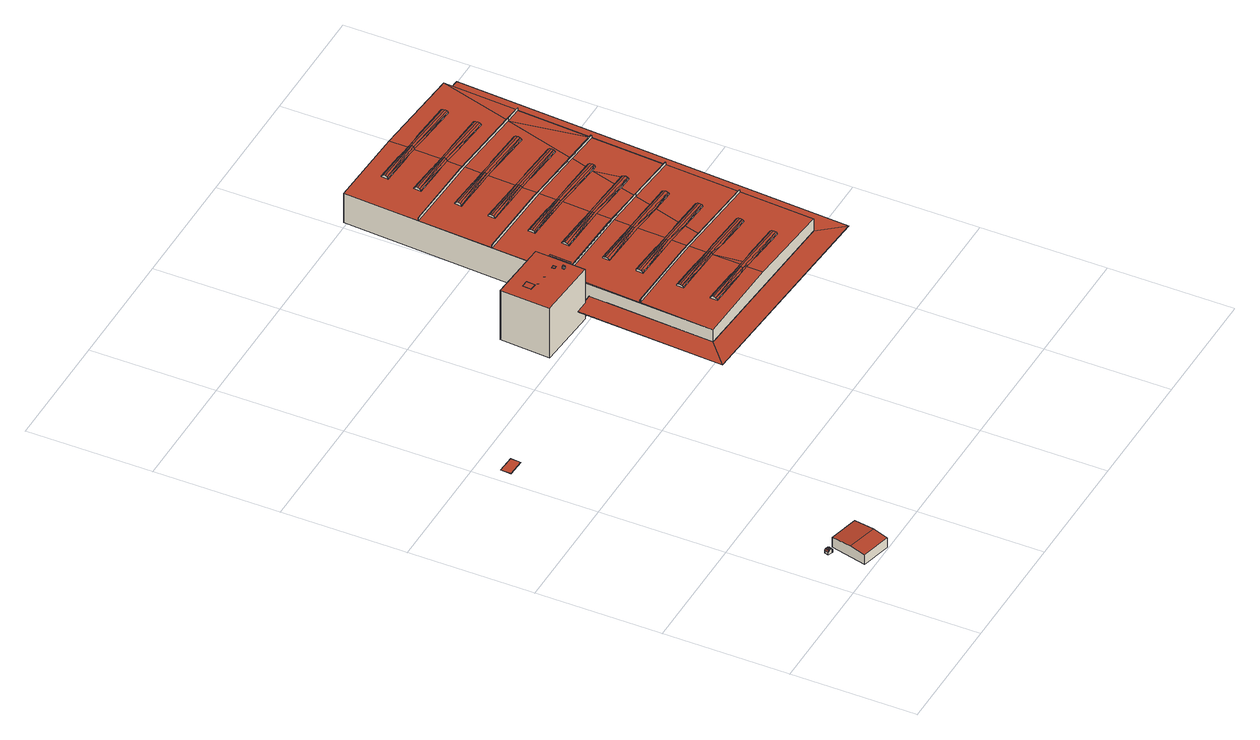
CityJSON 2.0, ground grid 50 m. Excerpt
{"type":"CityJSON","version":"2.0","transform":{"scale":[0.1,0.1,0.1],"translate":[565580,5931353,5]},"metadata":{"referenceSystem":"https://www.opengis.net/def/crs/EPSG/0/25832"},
"CityObjects":{
"building1":{"type":"Building","attributes":{"Grundfläche 2D":"3.707378","Grundhöhe NN":"5.186"},"geometry":[{"type":"Solid","lod":"3","boundaries":[[[[0,1,2,3]],[[4,0,3,5]],[[6,4,5,7]],[[8,6,7,9]],[[10,8,9,11]],[[12,10,11,13]],[[14,9,7,5,3,2,15,16]],[[11,9,14,17]],[[13,11,17,18]],[[12,13,18,19]],[[20,21,22,23,1,0,4,6,8,10,12,19,24]],[[2,1,23,15]],[[15,23,22,21,20,24,19,18,17,14,16]]]],"semantics":{"surfaces":[{"type":"RoofSurface"},{"type":"WallSurface"},{"type":"GroundSurface"}],"values":[[0,0,0,0,0,0,1,1,1,1,1,1,2]]}}]},
"building2":{"type":"Building","attributes":{"Grundfläche 2D":"183.341653","Grundhöhe NN":"5.194"},"geometry":[{"type":"Solid","lod":"3","boundaries":[[[[25,26,27,28]],[[29,26,25,30]],[[28,27,31,32]],[[30,25,28,32,33]],[[29,30,33,34]],[[31,27,26,29,34]],[[32,31,34,33]]]],"semantics":{"surfaces":[{"type":"RoofSurface"},{"type":"WallSurface"},{"type":"GroundSurface"}],"values":[[0,0,1,1,1,1,2]]}}]},
"building3":{"type":"Building","attributes":{"Grundfläche 2D":"28.752799","Grundhöhe NN":"9.897"},"geometry":[{"type":"Solid","lod":"3","boundaries":[[[[35,36,37,38]],[[39,40,38,37]],[[40,41,35,38]],[[41,42,36,35]],[[42,39,37,36]],[[42,41,40,39]]]],"semantics":{"surfaces":[{"type":"RoofSurface"},{"type":"WallSurface"},{"type":"GroundSurface"}],"values":[[0,1,1,1,1,2]]}}]},
"building4":{"type":"Building","attributes":{"Grundfläche 2D":"547.870748","Grundhöhe NN":"7.466"},"children":["building4-1","building4-2","building4-3","building4-4","building4-5","building4-6","building4-7","building4-8"],"geometry":[{"type":"Solid","lod":"3","boundaries":[[[[43,44,45,46,47,48]],[[49,50,51,52,53,54,55,56,57]],[[58,59,60,61]],[[59,58,62,63]],[[60,59,63,64]],[[46,45,65,66]],[[62,58,61,55,54,53,52,51,50,67,68,69,43,48,47,46,66,70]],[[44,43,69,71]],[[45,44,71,65]],[[72,56,55,61,60,64]],[[73,49,57,56,72,74]],[[50,49,73,67]],[[64,63,62,70,66,65,71,69,68,67,73,74,72]]]],"semantics":{"surfaces":[{"type":"RoofSurface"},{"type":"WallSurface"},{"type":"GroundSurface"}],"values":[[0,0,0,1,1,1,1,1,1,1,1,1,2]]}}]},
"building4-1":{"type":"BuildingInstallation","parents":["building4"],"geometry":[{"type":"MultiSurface","lod":"3","boundaries":[[[75,76,77,78]],[[78,77,79,80]],[[75,78,80,81]],[[76,75,81,82]],[[77,76,82,79]]],"semantics":{"surfaces":[{"type":"RoofSurface"},{"type":"WallSurface"}],"values":[0,1,1,1,1]}}]},
"building4-2":{"type":"BuildingInstallation","parents":["building4"],"geometry":[{"type":"MultiSurface","lod":"3","boundaries":[[[83,84,85,86]],[[86,85,87,88]],[[83,86,88,89]],[[84,83,89,90]],[[85,84,90,87]]],"semantics":{"surfaces":[{"type":"RoofSurface"},{"type":"WallSurface"}],"values":[0,1,1,1,1]}}]},
"building4-3":{"type":"BuildingInstallation","parents":["building4"],"geometry":[{"type":"MultiSurface","lod":"3","boundaries":[[[91,92,93,94,95,96,97,98,99,100,101,102,103,104,105,106,107,108,109,110,111,112,113,114,115]]],"semantics":{"surfaces":[{"type":"RoofSurface"}],"values":[0]}}]},
"building4-4":{"type":"BuildingInstallation","parents":["building4"],"geometry":[{"type":"MultiSurface","lod":"3","boundaries":[[[116,117,118,119]],[[119,118,120,121]],[[116,119,121,122]],[[117,116,122,123]],[[118,117,123,120]]],"semantics":{"surfaces":[{"type":"RoofSurface"},{"type":"WallSurface"}],"values":[0,1,1,1,1]}}]},
"building4-5":{"type":"BuildingInstallation","parents":["building4"],"geometry":[{"type":"MultiSurface","lod":"3","boundaries":[[[124,125,126,127,128,129,130,131,132,133,134,135,136,137,138,139,140,141,142,143,144,145,146,147,148]]],"semantics":{"surfaces":[{"type":"RoofSurface"}],"values":[0]}}]},
"building4-6":{"type":"BuildingInstallation","parents":["building4"],"geometry":[{"type":"MultiSurface","lod":"3","boundaries":[[[149,150,151,152,153,154,155,156,157,158,159,160,161,162,163,164,165,166,167,168,169,170,171,172,173]]],"semantics":{"surfaces":[{"type":"RoofSurface"}],"values":[0]}}]},
"building4-7":{"type":"BuildingInstallation","parents":["building4"],"geometry":[{"type":"MultiSurface","lod":"3","boundaries":[[[174,175,176,177,178,179,180,181,182]],[[55,56,177,176]],[[56,57,49,179,178,177]],[[49,50,180,179]],[[51,181,180,50]],[[182,181,51,183]],[[174,182,183,184]],[[184,54,175,174]],[[54,55,176,175]]],"semantics":{"surfaces":[{"type":"RoofSurface"},{"type":"WallSurface"}],"values":[0,1,1,1,1,1,1,1,1]}}]},
"building4-8":{"type":"BuildingInstallation","parents":["building4"],"geometry":[{"type":"MultiSurface","lod":"3","boundaries":[[[185,186,187,188]],[[53,188,187,52]],[[53,189,185,188]],[[186,185,189,190]],[[190,52,187,186]]],"semantics":{"surfaces":[{"type":"RoofSurface"},{"type":"WallSurface"}],"values":[0,1,1,1,1]}}]},
"building5":{"type":"Building","attributes":{"Grundfläche 2D":"10.839843","Grundhöhe NN":"7.513"},"children":["building5-1"],"geometry":[{"type":"Solid","lod":"3","boundaries":[[[[58,191,192,59]],[[193,63,59,192]],[[63,62,58,59]],[[62,70,191,58]],[[70,193,192,191]],[[70,62,63,193]]]],"semantics":{"surfaces":[{"type":"RoofSurface"},{"type":"WallSurface"},{"type":"GroundSurface"}],"values":[[0,1,1,1,1,2]]}}]},
"building5-1":{"type":"BuildingInstallation","parents":["building5"],"geometry":[{"type":"MultiSurface","lod":"3","boundaries":[[[194,195,196,197]],[[195,198,199,196]],[[200,199,198,201,202,203]],[[195,194,204,205]],[[198,195,205,206]],[[201,198,206,207]],[[202,201,207,208]],[[203,202,208,209]],[[200,203,209,210]],[[199,200,210,211]],[[196,199,211,212]],[[197,196,212,213]],[[194,197,213,204]],[[205,204,213,212]],[[206,205,212,211]],[[207,206,209,208]],[[206,210,209]],[[206,211,210]]],"semantics":{"surfaces":[{"type":"RoofSurface"},{"type":"WallSurface"},{"type":"OuterCeilingSurface"}],"values":[0,0,0,1,1,1,1,1,1,1,1,1,1,2,2,2,2,2]}}]},
"building6":{"type":"Building","attributes":{"Grundfläche 2D":"10567.298159","Grundhöhe NN":"7.338"},"geometry":[{"type":"Solid","lod":"3","boundaries":[[[[214,215,216,217]],[[215,218,219,220,216]],[[221,222,219,218]],[[223,224,225]],[[226,224,223]],[[227,228,226]],[[226,228,224]],[[229,230,227]],[[227,230,228]],[[231,232,233]],[[232,234,228,230]],[[234,235,224,228]],[[236,237,235]],[[237,224,235]],[[238,239,240]],[[241,242,238]],[[238,242,239]],[[243,244,241]],[[244,242,241]],[[245,246,243]],[[246,247,243]],[[243,247,244]],[[248,249,250]],[[249,251,244,247]],[[251,252,242,244]],[[253,254,252]],[[254,242,252]],[[255,256,257]],[[258,256,255]],[[259,260,258]],[[258,260,256]],[[261,262,259]],[[262,260,259]],[[263,264,265]],[[264,262,265]],[[264,266,260,262]],[[266,267,256,260]],[[267,268,269]],[[269,256,267]],[[270,271,272,273]],[[271,274,275,276,277,272]],[[278,279,280,281]],[[282,283,281]],[[284,285,282]],[[282,285,283]],[[286,287,284,288]],[[284,289,285]],[[290,289,291]],[[290,292,285,289]],[[292,293,283,285]],[[294,295,293,296]],[[297,298,299,300,301,302,303,304,305,306,307,308,309,295,294,310,311,312,313,314,315,316,317]],[[318,319,320,321,322,323,324,325,326,327,328,329,330,331,332,333,334,335,336,337]],[[338,339,340,341,342]],[[343,344,345,346,347,348]],[[349,350,351,352,353]],[[354,355,356,357,358,359]],[[360,361,362,363,364]],[[365,366,367]],[[368,369,316,315,370,371,372,352,351,373,374,359,358,375,376,363,362,377,378,379,380,381,382,383,384,385,386,387,388,389,390,391,365,367,392,393,394,395,396,397,398,399,400,401]],[[402,403,404,405,406]],[[407,338,342,408,409,348,410,411,403,402,412,371,324,413]],[[371,412,372]],[[324,323,414]],[[324,414,413]],[[348,347,410]],[[381,380,415,416,417,368,401,418,419,420,421,422,423,424,425,426,427,366,365,428,429,430,431,432,433]],[[434,345,344,435,436,437,438,340,339,439,440,441,442,443,406,405,444,445,446]],[[447,314,313,287,286,448,449,450,451,279,278,308,307,452,453,454,455,456,457,297,317,458,459,460,322,321,461,462,463,464,465,334,333,466,467,468,469,470,471,326,325,472,473,474]],[[459,458,475,441,440]],[[416,476,417]],[[360,477,478,479,480,481,482,356,355,483,484,485,486,349,353,487,488,489,417,476,490,361]],[[491,417,489]],[[486,225,224,237,350,349]],[[355,354,233,230,229,483]],[[232,230,233]],[[360,364,250,247,246,477]],[[249,247,250]],[[356,482,239,242,254,357]],[[492,493,494,495]],[[493,496,497,494]],[[498,499,500]],[[501,502,498]],[[498,502,499]],[[503,504,501]],[[504,502,501]],[[505,506,503]],[[503,507,504]],[[508,389,388,509]],[[508,510,504,507]],[[510,511,502,504]],[[385,384,511,512]],[[506,507,503]],[[507,506,428,365]],[[365,391,507]],[[508,507,391,390,389]],[[502,511,384,383]],[[383,382,502]],[[502,382,381]],[[502,381,433,499]],[[513,514,515]],[[516,514,513]],[[517,518,516]],[[518,514,516]],[[519,520,517]],[[517,520,518]],[[521,320,319,522]],[[521,523,518,520]],[[523,524,514,518]],[[336,335,524,525]],[[514,524,335,334,465,464,515]],[[520,519,461,321]],[[521,520,321,320]],[[526,527,528]],[[529,527,526]],[[530,531,529]],[[529,531,527]],[[532,533,530]],[[530,533,531]],[[534,535,536]],[[535,537,531,533]],[[537,538,527,531]],[[539,540,538]],[[540,527,538]],[[434,528,527,540,346,345]],[[405,404,536,533,532,444]],[[535,533,536]],[[438,257,256,269,341,340]],[[344,343,265,262,261,435]],[[541,542,543,544,545,546]],[[543,547,548,544]],[[547,549,550,548]],[[457,456,551,552]],[[553,554,552]],[[555,556,553]],[[553,556,554]],[[453,452,555,557]],[[558,556,555]],[[559,558,560]],[[559,561,556,558]],[[561,562,554,556]],[[301,300,562,563]],[[552,554,298,297,457]],[[298,554,562,300,299]],[[306,558,555,452,307]],[[560,558,306,305]],[[564,565,566]],[[567,565,564]],[[568,569,567]],[[567,569,565]],[[570,571,568]],[[568,571,569]],[[572,332,331,573]],[[572,574,569,571]],[[574,575,565,569]],[[328,327,575,576]],[[565,326,471,566]],[[565,575,327,326]],[[332,572,571,570,466,333]],[[577,578,579]],[[580,581,577]],[[582,583,580]],[[583,581,580]],[[423,422,582,584]],[[582,585,583]],[[586,398,397,587]],[[586,588,583,585]],[[588,589,581,583]],[[394,393,589,590]],[[577,581,578]],[[367,581,589,393,392]],[[427,426,578,581,367,366]],[[585,582,422,421]],[[418,401,400,585,421,420,419]],[[586,585,400,399,398]],[[281,283,308,278]],[[308,283,293,295,309]],[[289,284,287,313]],[[291,289,313,312]],[[459,440,214,217]],[[221,218,215,214,440,439,339,338,407]],[[407,413,222,221]],[[413,414,323,322,460,459,217,216,220,219,222]],[[226,223,225,485,484,229,227]],[[483,229,484]],[[233,354,359]],[[359,374,231,233]],[[234,232,231,374,373,236,235]],[[373,351,237,236]],[[350,237,351]],[[225,486,485]],[[241,238,240,480,479,245,243]],[[477,246,245,479,478]],[[250,364,363]],[[363,376,248,250]],[[251,249,248,376,375,253,252]],[[375,358,254,253]],[[358,357,254]],[[480,240,239,482,481]],[[476,416,492,495]],[[496,493,492,416,415,380,379,378]],[[378,377,497,496]],[[494,497,377,362,361,490,476,495]],[[501,498,500,431,430,505,503]],[[428,506,505,430,429]],[[509,388,387]],[[510,508,509,387,386,512,511]],[[385,512,386]],[[500,499,433,432,431]],[[516,513,515,463,462,519,517]],[[461,519,462]],[[522,319,318]],[[523,521,522,318,337,525,524]],[[336,525,337]],[[515,464,463]],[[529,526,528,446,445,532,530]],[[444,532,445]],[[411,534,536,404,403]],[[537,535,534,411,410,539,538]],[[410,347,346,540,539]],[[528,434,446]],[[258,255,257,437,436,261,259]],[[435,261,436]],[[409,263,265,343,348]],[[266,264,263,409,408,268,267]],[[408,342,341,269,268]],[[257,438,437]],[[541,546,442,488]],[[353,352,547,543,542,541,488,487]],[[352,372,549,547]],[[372,412,550,549]],[[412,402,548,550]],[[443,442,546,545,544,548,402,406]],[[474,473,270,273]],[[271,270,473,472,325,324,274]],[[324,371,275,274]],[[371,370,276,275]],[[370,315,314,447,474,273,272,277,276]],[[553,552,551,455,454,557,555]],[[453,557,454]],[[560,305,304]],[[304,303,302,563,562,561,559,560]],[[301,563,302]],[[551,456,455]],[[567,564,566,469,468,570,568]],[[570,468,467,466]],[[573,331,330]],[[574,572,573,330,329,576,575]],[[328,576,329]],[[471,470,469,566]],[[580,577,579,425,424,584,582]],[[423,584,424]],[[587,397,396]],[[588,586,587,396,395,590,589]],[[394,590,395]],[[426,425,579,578]],[[282,281,280,450,449,288,284]],[[288,449,448,286]],[[291,312,311]],[[292,290,291,311,310,296,293]],[[294,296,310]],[[279,451,450,280]],[[458,317,316,591,592]],[[475,458,592,593]],[[441,475,593,594]],[[489,488,442,441,594,595]],[[491,489,595,596]],[[417,491,596,597]],[[369,368,417,597,598]],[[316,369,598,591]],[[592,591,598,597,596,595,594,593]]]],"semantics":{"surfaces":[{"type":"RoofSurface"},{"type":"WallSurface"},{"type":"GroundSurface"}],"values":[[0,0,0,0,0,0,0,0,0,0,0,0,0,0,0,0,0,0,0,0,0,0,0,0,0,0,0,0,0,0,0,0,0,0,0,0,0,0,0,0,0,0,0,0,0,0,0,0,0,0,0,0,0,0,0,0,0,0,0,0,0,0,0,0,0,0,0,0,0,0,0,0,0,0,0,0,0,0,0,0,0,0,0,0,0,0,0,0,0,0,0,0,0,0,0,0,0,0,0,0,0,0,0,0,0,0,0,0,0,0,0,0,0,0,0,0,0,0,0,0,0,0,0,0,0,0,0,0,0,0,0,0,0,0,0,0,0,0,0,0,0,0,0,0,0,0,0,0,0,0,0,0,0,0,0,0,0,0,0,0,0,0,0,0,0,0,0,0,0,0,0,0,0,0,0,0,0,0,0,1,1,1,1,1,1,1,1,1,1,1,1,1,1,1,1,1,1,1,1,1,1,1,1,1,1,1,1,1,1,1,1,1,1,1,1,1,1,1,1,1,1,1,1,1,1,1,1,1,1,1,1,1,1,1,1,1,1,1,1,1,1,1,1,1,1,1,1,1,1,1,1,1,1,1,1,1,1,1,1,1,1,1,1,1,1,1,1,1,1,1,2]]}}]}
},
"vertices":[
[158,188,18],[155,189,15],[150,172,15],[153,171,18],[162,187,19],[156,170,19],[166,185,20],[161,169,20],[170,184,19],[165,167,19],[173,183,18],[168,166,18],[176,182,15],[170,165,15],[165,167,2],[150,172,2],[161,169,2],[168,166,2],[170,165,2],[176,182,2],[166,185,2],[162,187,2],[158,188,2],[155,189,2],[173,183,2],
[296,67,52],[177,97,52],[162,35,44],[281,6,44],[197,181,44],[316,152,44],[162,35,2],[281,6,2],[316,152,2],[197,181,2],
[74,1381,51],[4,1385,51],[2,1343,51],[72,1340,51],[2,1343,49],[72,1340,49],[74,1381,49],[4,1385,49],
[920,1705,250],[673,1720,250],[661,1520,250],[908,1505,250],[908,1509,250],[920,1704,250],[959,1668,214],[918,1670,214],[918,1664,214],[915,1613,214],[914,1599,214],[913,1593,214],[913,1586,214],[953,1584,214],[955,1602,214],[910,1539,74],[947,1537,74],[949,1584,74],[913,1586,74],[910,1539,25],[947,1537,25],[949,1584,25],[661,1520,25],[908,1505,25],[918,1670,25],[920,1704,25],[920,1705,25],[908,1509,25],[673,1720,25],[953,1584,25],[959,1668,25],[955,1602,25],
[754,1658,252],[728,1660,252],[726,1625,252],[752,1623,252],[726,1625,250],[752,1623,250],[754,1658,250],[728,1660,250],
[882,1569,261],[883,1579,261],[876,1579,261],[875,1570,261],[876,1579,250],[875,1570,250],[882,1569,250],[883,1579,250],
[763,1614,250],[763,1616,250],[762,1618,250],[761,1620,250],[759,1621,250],[758,1622,250],[756,1622,250],[754,1622,250],[752,1621,250],[750,1620,250],[749,1619,250],[748,1617,250],[748,1615,250],[748,1614,250],[748,1612,250],[749,1610,250],[750,1609,250],[752,1608,250],[754,1607,250],[756,1607,250],[758,1607,250],[759,1608,250],[761,1609,250],[762,1611,250],[763,1613,250],
[876,1614,251],[864,1614,251],[864,1602,251],[876,1602,251],[864,1602,250],[876,1602,250],[876,1614,250],[864,1614,250],
[853,1609,250],[852,1611,250],[852,1613,250],[851,1614,250],[849,1615,250],[847,1616,250],[846,1617,250],[844,1616,250],[842,1616,250],[840,1615,250],[839,1614,250],[838,1612,250],[838,1610,250],[838,1608,250],[838,1606,250],[839,1605,250],[840,1603,250],[842,1602,250],[844,1602,250],[846,1602,250],[847,1602,250],[849,1603,250],[851,1604,250],[852,1606,250],[852,1607,250],
[807,1615,250],[806,1617,250],[804,1618,250],[803,1619,250],[801,1619,250],[799,1619,250],[797,1619,250],[796,1618,250],[794,1616,250],[793,1615,250],[793,1613,250],[793,1611,250],[793,1609,250],[794,1608,250],[795,1606,250],[797,1605,250],[798,1605,250],[800,1604,250],[802,1605,250],[804,1605,250],[805,1606,250],[806,1608,250],[807,1610,250],[808,1611,250],[807,1613,250],
[948,1591,221],[913,1593,221],[913,1586,221],[953,1584,221],[955,1602,221],[959,1668,221],[918,1670,221],[918,1664,221],[952,1662,221],[952,1662,214],[948,1591,214],
[920,1598,229],[920,1613,229],[915,1613,229],[914,1599,229],[920,1598,214],[920,1613,214],
[908,1509,74],[945,1507,74],[945,1507,25],
[1709,2458,100],[1618,962,100],[1701,866,97],[1798,2452,97],[914,1005,100],[820,920,97],[855,1508,97],[945,1507,100],[908,1509,99],[908,1505,99],[1709,2458,98],[1618,962,98],[914,1005,98],[945,1507,98],[908,1509,95],[908,1505,95],[855,1508,95],[820,920,95],[1701,866,95],[1798,2452,95],
[972,1901,166],[1269,1883,177],[1269,1886,177],[972,1904,166],[1531,1867,170],[1532,1870,170],[1302,1884,176],[1670,1859,166],[1670,1862,166],[1088,1520,169],[1273,1508,174],[1089,1527,164],[1088,1513,171],[1087,1505,169],[1272,1500,176],[1087,1498,164],[1272,1492,174],[1507,1473,164],[1507,1478,168],[1414,1478,164],[1508,1487,170],[1508,1495,168],[1509,1502,164],[1423,1507,164],[1080,1384,169],[1083,1391,164],[1080,1391,164],[1079,1377,171],[1265,1372,174],[1079,1369,169],[1264,1364,176],[1078,1362,164],[1096,1361,164],[1263,1356,174],[1498,1337,164],[1499,1342,168],[1374,1344,164],[1499,1351,170],[1500,1359,168],[1500,1366,164],[1382,1373,164],[1107,1819,169],[1291,1808,174],[1107,1827,164],[1106,1812,171],[1106,1804,169],[1291,1799,176],[1105,1798,164],[1290,1791,174],[1525,1772,164],[1526,1778,168],[1503,1774,164],[1526,1786,170],[1527,1795,168],[1527,1801,164],[1512,1802,164],[991,2199,166],[1288,2182,177],[1288,2184,177],[991,2202,166],[1620,2162,168],[1689,2158,166],[1690,2160,166],[1621,2165,168],[1285,2279,165],[1258,2282,164],[1135,2290,164],[1135,2282,169],[1134,2275,171],[1319,2271,174],[1134,2267,169],[1319,2262,176],[1257,2253,164],[1284,2253,165],[1133,2261,164],[1318,2254,174],[1554,2241,168],[1553,2235,164],[1554,2249,170],[1555,2258,168],[1386,2274,164],[1360,2275,165],[1555,2264,164],[1323,2409,166],[1324,2409,166],[1328,2409,166],[1367,2407,165],[1392,2407,164],[1563,2396,159],[1562,2373,159],[1561,2367,159],[1391,2378,164],[1323,2383,166],[1322,2383,166],[1318,2277,166],[1320,2277,166],[1555,2264,159],[1553,2235,159],[1385,2245,164],[1317,2250,166],[1314,2183,166],[1621,2165,157],[1709,2459,155],[1326,2482,166],[1535,1935,159],[1373,1945,164],[1346,1948,165],[1304,1950,166],[1302,1884,166],[1532,1870,160],[1620,2162,157],[1314,2180,166],[1311,2113,166],[1353,2110,165],[1380,2110,164],[1545,2100,159],[1543,2071,159],[1379,2081,164],[1352,2084,165],[1310,2086,166],[1306,1977,166],[1347,1974,165],[1374,1974,164],[1537,1964,159],[1531,1867,160],[1302,1881,166],[1299,1814,166],[1368,1811,164],[1512,1802,160],[1366,1782,164],[1298,1787,166],[1293,1678,166],[1362,1675,164],[1471,1668,161],[1503,1774,160],[1287,1514,166],[1355,1511,164],[1423,1507,162],[1443,1573,162],[1290,1582,166],[1354,1482,164],[1286,1487,166],[1281,1377,166],[1350,1375,164],[1382,1373,163],[1414,1478,162],[1280,1351,166],[1277,1284,166],[1354,1279,164],[1374,1344,163],[1349,1346,164],[1273,1187,166],[1269,1076,166],[1287,1075,165],[1265,983,166],[1618,962,155],[1690,2160,155],[1689,2158,155],[1653,1560,155],[1509,1502,160],[1507,1473,160],[1500,1366,160],[1498,1337,160],[1633,1262,155],[1633,1259,155],[1353,1276,164],[1277,1281,166],[1275,1213,166],[1332,1211,164],[1334,1211,164],[1338,1210,164],[1342,1210,164],[1490,1201,160],[1489,1172,160],[1341,1181,164],[1334,1182,164],[1325,1183,164],[1322,1183,164],[1293,1075,165],[1317,1074,164],[1334,1074,164],[1482,1065,160],[1480,1036,160],[1332,1045,164],[1313,1047,165],[1285,1048,165],[1278,1049,166],[1268,1050,166],[1443,1575,162],[1463,1640,161],[1361,1646,164],[1292,1651,166],[1290,1585,166],[1670,1859,155],[1527,1801,160],[1525,1772,160],[1519,1666,160],[1517,1637,160],[1653,1563,155],[1670,1862,155],[1532,1870,159],[1128,1290,161],[935,1301,155],[914,1005,155],[1264,1050,166],[1235,1051,165],[1231,1051,165],[1225,1052,164],[1215,1052,164],[1207,1052,164],[1060,1061,160],[1062,1090,160],[1209,1081,164],[1222,1080,164],[1203,1190,164],[1172,1192,163],[1069,1198,160],[1070,1227,160],[1159,1221,162],[1204,1219,164],[1234,1683,164],[1238,1790,164],[1105,1798,160],[1107,1827,160],[1239,1819,164],[1061,1895,158],[972,1901,155],[959,1668,155],[955,1605,155],[988,1603,156],[1233,1654,164],[1097,1662,160],[1099,1691,160],[1194,2190,162],[1224,2255,163],[1133,2261,160],[1135,2290,160],[1236,2283,163],[1290,2385,165],[1263,2385,164],[1141,2393,160],[1143,2422,160],[1265,2414,164],[1291,2411,165],[1006,2502,155],[972,1904,155],[1063,1898,158],[1245,1953,164],[1115,1961,160],[1117,1990,160],[1246,1982,164],[1305,1977,166],[1250,2089,164],[1151,2095,161],[1123,2096,160],[1125,2125,160],[1164,2123,161],[1251,2118,164],[1193,2187,162],[991,2199,155],[991,2202,155],[955,1668,155],[935,1304,155],[1220,1354,164],[1096,1361,160],[1078,1362,159],[1080,1391,159],[1083,1391,160],[1222,1383,164],[1226,1490,164],[1087,1498,160],[1089,1527,160],[1227,1519,164],[989,1600,156],[955,1602,155],[953,1584,155],[1127,1293,161],[949,1584,155],[935,1301,166],[1232,1283,177],[1232,1286,177],[935,1304,166],[1633,1259,166],[1633,1262,166],[1070,1219,169],[1159,1221,164],[1070,1227,164],[1070,1212,171],[1274,1207,174],[1069,1204,169],[1274,1198,175],[1069,1198,164],[1172,1192,164],[1273,1190,174],[1489,1178,168],[1489,1172,164],[1489,1186,170],[1490,1195,168],[1490,1201,164],[1117,1982,169],[1301,1971,174],[1117,1990,164],[1116,1975,171],[1116,1967,169],[1301,1962,176],[1115,1961,164],[1300,1954,174],[1536,1941,168],[1535,1935,164],[1536,1949,170],[1537,1958,168],[1537,1964,164],[1098,1684,169],[1283,1672,174],[1099,1691,164],[1098,1677,171],[1097,1669,169],[1283,1664,176],[1097,1662,164],[1282,1656,174],[1517,1637,164],[1517,1642,168],[1463,1640,164],[1518,1650,170],[1518,1659,168],[1519,1666,164],[1471,1668,164],[955,1602,166],[989,1600,167],[1251,1584,177],[1252,1587,177],[988,1603,167],[955,1605,166],[1443,1573,172],[1443,1575,171],[1653,1560,166],[1653,1563,166],[1143,2422,164],[1143,2414,169],[1142,2407,171],[1327,2403,174],[1142,2399,169],[1327,2394,176],[1141,2393,164],[1326,2386,174],[1562,2373,168],[1561,2367,164],[1562,2381,170],[1563,2390,168],[1563,2396,164],[1125,2118,169],[1309,2106,174],[1125,2125,164],[1124,2111,171],[1124,2103,169],[1309,2098,176],[1123,2096,164],[1308,2090,174],[1544,2076,168],[1543,2071,164],[1544,2085,170],[1545,2094,168],[1545,2100,164],[1061,1083,169],[1205,1081,164],[1062,1090,164],[1061,1076,171],[1246,1071,174],[1061,1068,169],[1246,1063,176],[1060,1061,164],[1245,1055,174],[1480,1041,168],[1480,1036,164],[1481,1050,170],[1481,1058,168],[1482,1065,164],[1709,2459,23],[1006,2502,23],[955,1668,23],[959,1668,23],[953,1584,23],[949,1584,23],[914,1005,23],[1618,962,23]
]}
